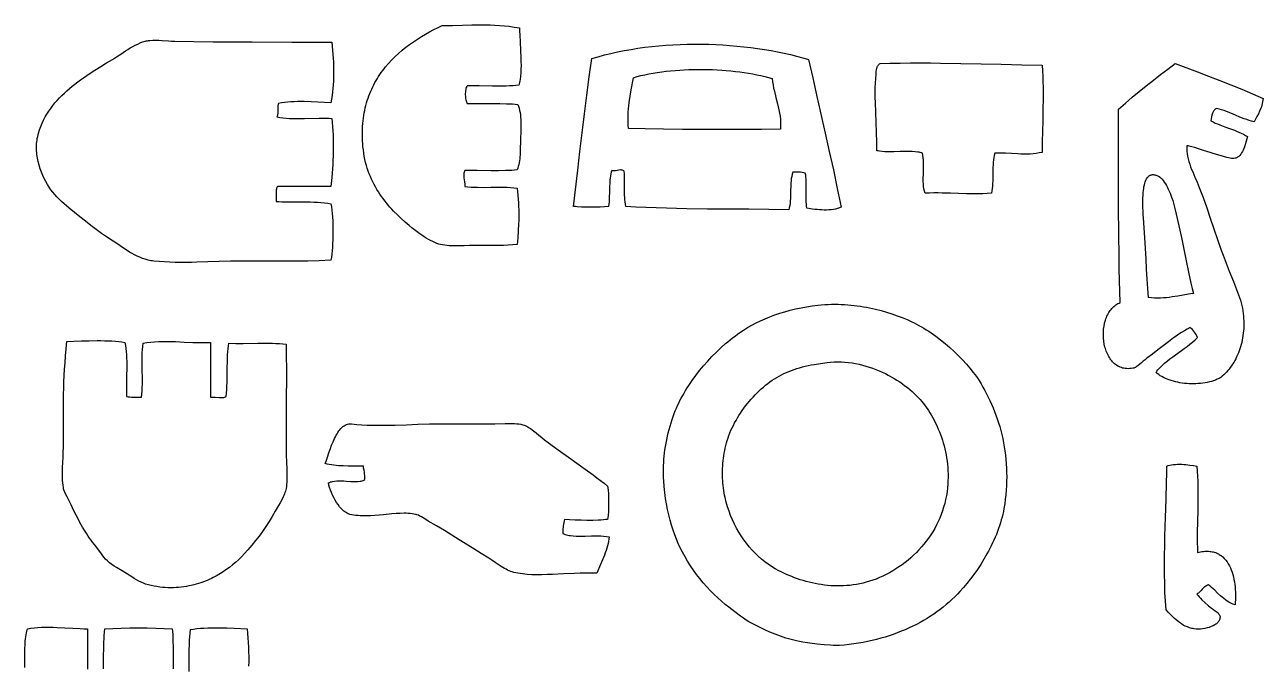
# Model space of a CAD drawing. Extents: x 4.8 to 43.2, y 0 to 48.
# Drawn here: x 5.2 to 23.8, y 38.36 to 47.97 of the extents above; entities that cross this region are included whole.
import ezdxf

# ---------------------------------------------------------------- set-up
doc = ezdxf.new("R2010")
doc.units = 0
doc.layers.add('Default_Layer', color=1, linetype='CONTINUOUS')

msp = doc.modelspace()

# ---------------------------------------------------------------- linework, layer by layer
at = {"layer": 'Default_Layer'}
for points in [[(12.628, 47.928), (12.629, 47.877), (12.632, 47.823), (12.637, 47.711), (12.644, 47.595), (12.649, 47.478), (12.65, 47.42), (12.651, 47.363), (12.65, 47.308), (12.647, 47.254), (12.643, 47.203), (12.637, 47.154), (12.633, 47.131), (12.628, 47.108), (12.623, 47.086), (12.617, 47.065), (12.573, 47.06), (12.527, 47.057), (12.478, 47.054), (12.429, 47.052), (12.327, 47.051), (12.222, 47.052), (12.02, 47.056), (11.927, 47.056), (11.883, 47.055), (11.843, 47.054), (11.835, 47.044), (11.829, 47.031), (11.824, 47.016), (11.82, 47), (11.817, 46.982), (11.815, 46.963), (11.814, 46.943), (11.814, 46.923), (11.815, 46.903), (11.816, 46.883), (11.819, 46.864), (11.822, 46.846), (11.826, 46.83), (11.831, 46.815), (11.836, 46.802), (11.843, 46.792), (11.927, 46.79), (12.022, 46.79), (12.228, 46.79), (12.331, 46.789), (12.431, 46.787), (12.523, 46.784), (12.565, 46.782), (12.603, 46.778), (12.614, 46.75), (12.623, 46.719), (12.63, 46.687), (12.636, 46.654), (12.641, 46.62), (12.644, 46.585), (12.646, 46.549), (12.648, 46.514), (12.648, 46.443), (12.646, 46.375), (12.642, 46.255), (12.641, 46.196), (12.64, 46.137), (12.639, 46.077), (12.636, 46.018), (12.634, 45.988), (12.631, 45.959), (12.628, 45.93), (12.623, 45.901), (12.617, 45.873), (12.61, 45.846), (12.602, 45.819), (12.592, 45.792), (12.553, 45.788), (12.511, 45.785), (12.465, 45.783), (12.417, 45.781), (12.313, 45.78), (12.205, 45.78), (11.99, 45.782), (11.892, 45.782), (11.806, 45.781), (11.8, 45.769), (11.795, 45.757), (11.792, 45.745), (11.79, 45.732), (11.79, 45.718), (11.79, 45.704), (11.793, 45.675), (11.802, 45.612), (11.805, 45.579), (11.806, 45.561), (11.806, 45.544), (11.854, 45.538), (11.902, 45.535), (11.951, 45.532), (11.999, 45.531), (12.097, 45.53), (12.196, 45.532), (12.295, 45.533), (12.344, 45.533), (12.394, 45.533), (12.444, 45.531), (12.493, 45.529), (12.542, 45.525), (12.592, 45.519), (12.599, 45.463), (12.605, 45.408), (12.609, 45.353), (12.613, 45.298), (12.615, 45.244), (12.617, 45.191), (12.618, 45.138), (12.617, 45.085), (12.616, 45.032), (12.615, 44.98), (12.609, 44.876), (12.601, 44.772), (12.592, 44.669), (12.526, 44.664), (12.459, 44.66), (12.39, 44.658), (12.319, 44.657), (12.176, 44.658), (12.029, 44.658), (11.954, 44.657), (11.877, 44.654), (11.799, 44.652), (11.722, 44.651), (11.646, 44.651), (11.61, 44.652), (11.574, 44.653), (11.54, 44.656), (11.506, 44.659), (11.474, 44.664), (11.444, 44.669), (11.415, 44.677), (11.386, 44.687), (11.355, 44.699), (11.324, 44.714), (11.292, 44.73), (11.259, 44.748), (11.227, 44.768), (11.195, 44.788), (11.163, 44.809), (11.132, 44.831), (11.073, 44.875), (11.018, 44.917), (10.97, 44.956), (10.911, 45.007), (10.852, 45.06), (10.794, 45.115), (10.738, 45.172), (10.71, 45.202), (10.683, 45.232), (10.656, 45.263), (10.63, 45.295), (10.604, 45.327), (10.579, 45.361), (10.555, 45.394), (10.531, 45.429), (10.508, 45.464), (10.486, 45.5), (10.464, 45.537), (10.444, 45.575), (10.424, 45.613), (10.406, 45.652), (10.388, 45.692), (10.372, 45.733), (10.356, 45.775), (10.342, 45.818), (10.329, 45.861), (10.317, 45.906), (10.306, 45.951), (10.297, 45.997), (10.289, 46.045), (10.283, 46.093), (10.277, 46.139), (10.273, 46.185), (10.271, 46.231), (10.269, 46.275), (10.268, 46.319), (10.268, 46.363), (10.269, 46.405), (10.271, 46.447), (10.274, 46.489), (10.278, 46.53), (10.283, 46.57), (10.289, 46.61), (10.295, 46.649), (10.303, 46.687), (10.311, 46.725), (10.321, 46.763), (10.331, 46.799), (10.342, 46.836), (10.354, 46.871), (10.366, 46.906), (10.38, 46.941), (10.394, 46.975), (10.408, 47.008), (10.424, 47.041), (10.44, 47.073), (10.457, 47.105), (10.475, 47.136), (10.493, 47.167), (10.512, 47.197), (10.532, 47.227), (10.552, 47.256), (10.573, 47.285), (10.594, 47.313), (10.616, 47.34), (10.662, 47.394), (10.71, 47.446), (10.76, 47.496), (10.812, 47.544), (10.865, 47.591), (10.92, 47.636), (10.977, 47.678), (11.035, 47.72), (11.094, 47.759), (11.154, 47.797), (11.216, 47.834), (11.278, 47.869), (11.341, 47.902), (11.405, 47.934), (11.469, 47.965), (11.548, 47.965), (11.624, 47.966), (11.771, 47.969), (11.912, 47.973), (12.05, 47.975), (12.119, 47.975), (12.188, 47.973), (12.258, 47.971), (12.329, 47.966), (12.401, 47.96), (12.475, 47.952), (12.55, 47.941), (12.628, 47.928)], [(9.809, 47.714), (9.82, 47.59), (9.828, 47.47), (9.832, 47.411), (9.834, 47.353), (9.835, 47.296), (9.835, 47.239), (9.835, 47.183), (9.833, 47.128), (9.83, 47.073), (9.825, 47.018), (9.82, 46.964), (9.813, 46.91), (9.805, 46.857), (9.795, 46.803), (9.7, 46.807), (9.6, 46.811), (9.498, 46.816), (9.394, 46.819), (9.343, 46.819), (9.292, 46.819), (9.242, 46.818), (9.192, 46.816), (9.144, 46.812), (9.098, 46.807), (9.053, 46.8), (9.01, 46.792), (9.004, 46.783), (9.001, 46.773), (8.998, 46.761), (8.996, 46.749), (8.996, 46.721), (8.996, 46.693), (8.997, 46.663), (8.997, 46.636), (8.995, 46.623), (8.993, 46.611), (8.989, 46.601), (8.984, 46.592), (9.006, 46.587), (9.028, 46.582), (9.074, 46.575), (9.124, 46.57), (9.176, 46.566), (9.229, 46.564), (9.284, 46.563), (9.34, 46.563), (9.397, 46.564), (9.618, 46.569), (9.67, 46.57), (9.719, 46.57), (9.766, 46.569), (9.809, 46.567), (9.815, 46.505), (9.82, 46.443), (9.824, 46.381), (9.827, 46.319), (9.829, 46.256), (9.83, 46.193), (9.83, 46.13), (9.83, 46.066), (9.828, 46.002), (9.826, 45.938), (9.823, 45.873), (9.819, 45.808), (9.808, 45.677), (9.795, 45.544), (8.998, 45.544), (8.99, 45.536), (8.984, 45.526), (8.979, 45.515), (8.976, 45.503), (8.973, 45.49), (8.972, 45.476), (8.971, 45.445), (8.972, 45.413), (8.973, 45.38), (8.974, 45.348), (8.973, 45.318), (9.013, 45.315), (9.057, 45.312), (9.104, 45.311), (9.154, 45.31), (9.259, 45.31), (9.369, 45.311), (9.482, 45.311), (9.538, 45.309), (9.593, 45.307), (9.646, 45.303), (9.698, 45.298), (9.748, 45.291), (9.795, 45.282), (9.803, 45.237), (9.809, 45.188), (9.815, 45.137), (9.819, 45.084), (9.822, 45.029), (9.825, 44.973), (9.826, 44.915), (9.826, 44.858), (9.825, 44.8), (9.824, 44.742), (9.821, 44.686), (9.818, 44.631), (9.813, 44.577), (9.808, 44.526), (9.802, 44.478), (9.795, 44.433), (9.62, 44.426), (9.448, 44.421), (9.277, 44.419), (9.109, 44.418), (8.944, 44.418), (8.78, 44.419), (8.461, 44.421), (8.374, 44.42), (8.288, 44.419), (8.118, 44.414), (7.949, 44.409), (7.782, 44.404), (7.7, 44.402), (7.617, 44.401), (7.536, 44.401), (7.455, 44.402), (7.375, 44.404), (7.295, 44.408), (7.216, 44.413), (7.137, 44.421), (7.115, 44.424), (7.093, 44.427), (7.05, 44.436), (7.008, 44.448), (6.966, 44.462), (6.926, 44.478), (6.886, 44.496), (6.847, 44.515), (6.809, 44.536), (6.771, 44.558), (6.735, 44.58), (6.663, 44.627), (6.594, 44.674), (6.527, 44.72), (6.438, 44.778), (6.352, 44.836), (6.31, 44.865), (6.269, 44.894), (6.229, 44.925), (6.19, 44.956), (6.108, 45.023), (6.026, 45.088), (5.944, 45.153), (5.863, 45.218), (5.824, 45.251), (5.787, 45.284), (5.75, 45.318), (5.715, 45.352), (5.681, 45.386), (5.649, 45.421), (5.619, 45.457), (5.591, 45.494), (5.565, 45.532), (5.539, 45.573), (5.514, 45.616), (5.49, 45.662), (5.468, 45.71), (5.448, 45.76), (5.429, 45.811), (5.413, 45.864), (5.399, 45.917), (5.388, 45.971), (5.383, 45.999), (5.379, 46.026), (5.376, 46.053), (5.374, 46.08), (5.373, 46.107), (5.373, 46.135), (5.373, 46.161), (5.375, 46.188), (5.377, 46.215), (5.381, 46.241), (5.385, 46.267), (5.391, 46.293), (5.405, 46.346), (5.421, 46.397), (5.439, 46.446), (5.459, 46.495), (5.481, 46.542), (5.506, 46.588), (5.531, 46.632), (5.559, 46.675), (5.588, 46.718), (5.619, 46.759), (5.651, 46.799), (5.685, 46.837), (5.72, 46.875), (5.756, 46.912), (5.793, 46.948), (5.831, 46.983), (5.87, 47.018), (5.91, 47.051), (5.951, 47.084), (5.992, 47.115), (6.034, 47.146), (6.077, 47.177), (6.164, 47.236), (6.251, 47.293), (6.339, 47.348), (6.427, 47.401), (6.513, 47.452), (6.543, 47.471), (6.575, 47.491), (6.641, 47.535), (6.71, 47.581), (6.746, 47.603), (6.782, 47.626), (6.819, 47.647), (6.856, 47.667), (6.893, 47.685), (6.93, 47.702), (6.967, 47.716), (7.004, 47.727), (7.022, 47.731), (7.04, 47.735), (7.058, 47.738), (7.076, 47.739), (7.12, 47.742), (7.166, 47.742), (7.213, 47.741), (7.26, 47.738), (7.356, 47.732), (7.403, 47.729), (7.449, 47.728), (7.737, 47.723), (8.028, 47.72), (8.32, 47.718), (8.615, 47.716), (9.209, 47.715), (9.809, 47.714)], [(16.971, 47.452), (17.032, 47.175), (17.094, 46.898), (17.219, 46.346), (17.281, 46.07), (17.342, 45.792), (17.402, 45.513), (17.459, 45.232), (17.446, 45.226), (17.433, 45.22), (17.405, 45.211), (17.375, 45.203), (17.343, 45.198), (17.309, 45.193), (17.274, 45.191), (17.239, 45.189), (17.203, 45.189), (17.168, 45.19), (17.132, 45.192), (17.097, 45.195), (17.064, 45.199), (17.031, 45.203), (17.001, 45.208), (16.946, 45.218), (16.941, 45.247), (16.937, 45.278), (16.935, 45.31), (16.934, 45.343), (16.933, 45.411), (16.934, 45.481), (16.935, 45.551), (16.935, 45.619), (16.933, 45.652), (16.931, 45.684), (16.927, 45.715), (16.921, 45.744), (16.9, 45.75), (16.876, 45.755), (16.851, 45.758), (16.825, 45.759), (16.8, 45.759), (16.776, 45.759), (16.754, 45.758), (16.735, 45.756), (16.729, 45.741), (16.725, 45.727), (16.717, 45.695), (16.711, 45.662), (16.707, 45.627), (16.705, 45.591), (16.703, 45.554), (16.701, 45.478), (16.699, 45.401), (16.698, 45.364), (16.696, 45.327), (16.692, 45.291), (16.688, 45.257), (16.681, 45.224), (16.673, 45.193), (16.375, 45.198), (16.071, 45.2), (15.764, 45.202), (15.454, 45.204), (15.143, 45.208), (14.988, 45.211), (14.834, 45.215), (14.68, 45.22), (14.528, 45.226), (14.377, 45.234), (14.227, 45.243), (14.22, 45.277), (14.215, 45.311), (14.211, 45.344), (14.208, 45.378), (14.206, 45.411), (14.205, 45.444), (14.205, 45.51), (14.206, 45.575), (14.207, 45.64), (14.206, 45.705), (14.205, 45.737), (14.202, 45.769), (14.194, 45.778), (14.185, 45.784), (14.176, 45.788), (14.166, 45.791), (14.155, 45.792), (14.144, 45.792), (14.121, 45.789), (14.096, 45.785), (14.07, 45.78), (14.057, 45.779), (14.043, 45.778), (14.029, 45.779), (14.015, 45.781), (14.007, 45.757), (14, 45.731), (13.994, 45.702), (13.99, 45.672), (13.987, 45.639), (13.985, 45.605), (13.981, 45.534), (13.979, 45.459), (13.977, 45.385), (13.975, 45.348), (13.973, 45.312), (13.969, 45.277), (13.965, 45.243), (13.904, 45.238), (13.838, 45.234), (13.768, 45.231), (13.696, 45.23), (13.626, 45.23), (13.558, 45.233), (13.496, 45.237), (13.467, 45.24), (13.441, 45.243), (13.502, 45.788), (13.534, 46.068), (13.567, 46.35), (13.602, 46.633), (13.638, 46.915), (13.675, 47.193), (13.715, 47.466), (13.809, 47.494), (13.904, 47.521), (14.002, 47.545), (14.101, 47.567), (14.201, 47.587), (14.303, 47.605), (14.406, 47.622), (14.51, 47.636), (14.615, 47.648), (14.72, 47.659), (14.827, 47.667), (14.933, 47.674), (15.04, 47.679), (15.148, 47.682), (15.255, 47.683), (15.362, 47.683), (15.47, 47.681), (15.577, 47.677), (15.683, 47.671), (15.789, 47.664), (15.895, 47.655), (15.999, 47.644), (16.103, 47.632), (16.205, 47.618), (16.307, 47.602), (16.407, 47.586), (16.505, 47.567), (16.602, 47.547), (16.697, 47.526), (16.791, 47.503), (16.882, 47.478), (16.971, 47.452)], [(16.423, 47.165), (16.428, 47.117), (16.436, 47.069), (16.445, 47.021), (16.456, 46.974), (16.479, 46.88), (16.503, 46.787), (16.514, 46.741), (16.525, 46.694), (16.534, 46.647), (16.541, 46.6), (16.547, 46.552), (16.55, 46.504), (16.55, 46.455), (16.549, 46.43), (16.548, 46.405), (16.263, 46.402), (15.969, 46.4), (15.67, 46.399), (15.371, 46.4), (15.076, 46.402), (14.79, 46.405), (14.518, 46.41), (14.264, 46.416), (14.26, 46.464), (14.258, 46.513), (14.258, 46.561), (14.26, 46.61), (14.262, 46.659), (14.266, 46.709), (14.271, 46.758), (14.277, 46.806), (14.291, 46.903), (14.307, 46.998), (14.339, 47.179), (14.394, 47.195), (14.452, 47.21), (14.511, 47.223), (14.572, 47.236), (14.635, 47.247), (14.698, 47.258), (14.764, 47.267), (14.83, 47.275), (14.897, 47.282), (14.965, 47.288), (15.034, 47.294), (15.103, 47.298), (15.173, 47.3), (15.243, 47.302), (15.314, 47.303), (15.384, 47.303), (15.455, 47.302), (15.525, 47.3), (15.596, 47.297), (15.665, 47.292), (15.734, 47.287), (15.803, 47.281), (15.87, 47.274), (15.937, 47.266), (16.003, 47.256), (16.067, 47.246), (16.131, 47.235), (16.192, 47.223), (16.253, 47.21), (16.311, 47.196), (16.368, 47.181), (16.423, 47.165)], [(20.479, 47.366), (20.484, 47.284), (20.488, 47.202), (20.491, 47.119), (20.493, 47.036), (20.494, 46.952), (20.494, 46.869), (20.491, 46.702), (20.488, 46.536), (20.483, 46.373), (20.48, 46.212), (20.479, 46.056), (20.435, 46.047), (20.39, 46.04), (20.345, 46.035), (20.299, 46.031), (20.252, 46.03), (20.205, 46.03), (20.158, 46.031), (20.112, 46.032), (20.02, 46.037), (19.93, 46.042), (19.888, 46.044), (19.846, 46.044), (19.806, 46.044), (19.768, 46.043), (19.759, 46.011), (19.752, 45.977), (19.747, 45.942), (19.743, 45.905), (19.741, 45.867), (19.739, 45.828), (19.738, 45.748), (19.738, 45.667), (19.737, 45.628), (19.735, 45.588), (19.733, 45.55), (19.73, 45.513), (19.725, 45.478), (19.718, 45.444), (19.653, 45.439), (19.589, 45.435), (19.526, 45.433), (19.464, 45.432), (19.403, 45.432), (19.342, 45.433), (19.222, 45.437), (19.101, 45.441), (18.978, 45.444), (18.916, 45.446), (18.852, 45.446), (18.787, 45.445), (18.72, 45.444), (18.715, 45.458), (18.71, 45.474), (18.703, 45.506), (18.698, 45.541), (18.695, 45.578), (18.693, 45.616), (18.692, 45.655), (18.694, 45.736), (18.696, 45.818), (18.696, 45.858), (18.696, 45.898), (18.695, 45.937), (18.692, 45.974), (18.688, 46.009), (18.682, 46.043), (18.665, 46.048), (18.647, 46.053), (18.629, 46.057), (18.61, 46.061), (18.57, 46.066), (18.528, 46.07), (18.484, 46.071), (18.439, 46.071), (18.346, 46.069), (18.253, 46.066), (18.207, 46.065), (18.161, 46.065), (18.117, 46.066), (18.075, 46.069), (18.034, 46.074), (18.015, 46.077), (17.996, 46.081), (17.996, 46.146), (17.995, 46.213), (17.99, 46.355), (17.978, 46.656), (17.973, 46.808), (17.972, 46.883), (17.972, 46.956), (17.972, 47.028), (17.974, 47.098), (17.978, 47.165), (17.983, 47.229), (17.987, 47.275), (17.99, 47.298), (17.995, 47.321), (17.998, 47.332), (18.002, 47.343), (18.007, 47.353), (18.013, 47.362), (18.019, 47.37), (18.027, 47.378), (18.036, 47.385), (18.046, 47.391), (18.197, 47.395), (18.348, 47.398), (18.499, 47.4), (18.65, 47.401), (18.801, 47.4), (18.952, 47.399), (19.256, 47.394), (19.56, 47.387), (19.865, 47.38), (20.171, 47.372), (20.479, 47.366)], [(23.799, 46.867), (23.795, 46.84), (23.79, 46.815), (23.785, 46.79), (23.778, 46.766), (23.771, 46.743), (23.763, 46.72), (23.745, 46.677), (23.726, 46.635), (23.705, 46.595), (23.662, 46.516), (23.624, 46.526), (23.587, 46.537), (23.551, 46.548), (23.515, 46.561), (23.447, 46.587), (23.38, 46.616), (23.313, 46.644), (23.245, 46.671), (23.21, 46.684), (23.174, 46.696), (23.138, 46.707), (23.1, 46.717), (23.088, 46.711), (23.078, 46.705), (23.068, 46.697), (23.06, 46.688), (23.053, 46.678), (23.046, 46.667), (23.041, 46.656), (23.036, 46.644), (23.028, 46.617), (23.022, 46.589), (23.017, 46.56), (23.013, 46.53), (23.045, 46.513), (23.079, 46.497), (23.113, 46.483), (23.148, 46.469), (23.22, 46.442), (23.293, 46.416), (23.365, 46.39), (23.4, 46.376), (23.434, 46.362), (23.468, 46.346), (23.501, 46.33), (23.532, 46.312), (23.562, 46.293), (23.533, 46.19), (23.516, 46.139), (23.507, 46.115), (23.497, 46.091), (23.487, 46.069), (23.475, 46.048), (23.462, 46.028), (23.448, 46.011), (23.432, 45.996), (23.424, 45.99), (23.415, 45.984), (23.406, 45.979), (23.396, 45.974), (23.386, 45.97), (23.375, 45.968), (23.359, 45.965), (23.342, 45.965), (23.322, 45.966), (23.301, 45.969), (23.278, 45.973), (23.254, 45.978), (23.204, 45.992), (23.152, 46.008), (23.099, 46.025), (23.048, 46.041), (23, 46.056), (22.951, 46.071), (22.903, 46.086), (22.813, 46.115), (22.77, 46.128), (22.728, 46.14), (22.689, 46.149), (22.67, 46.152), (22.651, 46.154), (22.65, 46.135), (22.65, 46.115), (22.651, 46.075), (22.656, 46.036), (22.662, 45.997), (22.671, 45.957), (22.682, 45.918), (22.695, 45.879), (22.709, 45.839), (22.724, 45.8), (22.74, 45.761), (22.774, 45.684), (22.807, 45.607), (22.823, 45.568), (22.838, 45.53), (22.867, 45.455), (22.895, 45.378), (22.95, 45.223), (23.003, 45.066), (23.057, 44.908), (23.111, 44.748), (23.167, 44.588), (23.196, 44.509), (23.225, 44.429), (23.256, 44.35), (23.287, 44.271), (23.352, 44.114), (23.384, 44.034), (23.415, 43.954), (23.43, 43.914), (23.443, 43.874), (23.456, 43.833), (23.467, 43.793), (23.477, 43.753), (23.486, 43.713), (23.493, 43.673), (23.499, 43.633), (23.503, 43.595), (23.505, 43.556), (23.507, 43.518), (23.508, 43.481), (23.507, 43.444), (23.506, 43.407), (23.503, 43.371), (23.5, 43.336), (23.495, 43.301), (23.49, 43.266), (23.484, 43.232), (23.476, 43.199), (23.468, 43.166), (23.459, 43.134), (23.449, 43.102), (23.438, 43.071), (23.426, 43.041), (23.413, 43.011), (23.4, 42.982), (23.386, 42.954), (23.371, 42.926), (23.355, 42.899), (23.339, 42.873), (23.322, 42.847), (23.304, 42.823), (23.285, 42.799), (23.266, 42.776), (23.247, 42.753), (23.226, 42.732), (23.205, 42.711), (23.184, 42.691), (23.162, 42.672), (23.136, 42.658), (23.109, 42.645), (23.081, 42.633), (23.052, 42.622), (23.021, 42.613), (22.99, 42.604), (22.958, 42.597), (22.925, 42.591), (22.892, 42.586), (22.858, 42.582), (22.824, 42.579), (22.789, 42.577), (22.754, 42.576), (22.72, 42.576), (22.685, 42.578), (22.65, 42.58), (22.615, 42.583), (22.581, 42.588), (22.547, 42.593), (22.514, 42.599), (22.481, 42.607), (22.449, 42.615), (22.417, 42.624), (22.387, 42.634), (22.358, 42.645), (22.329, 42.657), (22.302, 42.67), (22.277, 42.684), (22.252, 42.698), (22.23, 42.714), (22.208, 42.73), (22.189, 42.747), (22.202, 42.766), (22.216, 42.784), (22.232, 42.801), (22.247, 42.819), (22.281, 42.853), (22.318, 42.886), (22.357, 42.918), (22.397, 42.95), (22.439, 42.982), (22.482, 43.013), (22.57, 43.075), (22.613, 43.107), (22.656, 43.139), (22.698, 43.171), (22.738, 43.204), (22.777, 43.238), (22.813, 43.273), (22.79, 43.316), (22.778, 43.336), (22.765, 43.355), (22.751, 43.374), (22.736, 43.391), (22.719, 43.407), (22.701, 43.421), (22.658, 43.398), (22.615, 43.373), (22.573, 43.347), (22.532, 43.321), (22.492, 43.294), (22.452, 43.266), (22.374, 43.208), (22.295, 43.148), (22.216, 43.087), (22.136, 43.024), (22.052, 42.961), (22.025, 42.939), (21.997, 42.916), (21.97, 42.893), (21.944, 42.87), (21.917, 42.849), (21.904, 42.84), (21.891, 42.832), (21.878, 42.824), (21.865, 42.818), (21.853, 42.814), (21.84, 42.811), (21.816, 42.807), (21.793, 42.805), (21.771, 42.804), (21.749, 42.805), (21.727, 42.807), (21.707, 42.81), (21.687, 42.814), (21.668, 42.82), (21.649, 42.827), (21.631, 42.835), (21.614, 42.844), (21.597, 42.855), (21.581, 42.866), (21.566, 42.878), (21.551, 42.891), (21.537, 42.905), (21.524, 42.92), (21.512, 42.936), (21.5, 42.953), (21.488, 42.97), (21.478, 42.988), (21.468, 43.006), (21.458, 43.025), (21.45, 43.045), (21.442, 43.065), (21.435, 43.086), (21.428, 43.107), (21.422, 43.128), (21.412, 43.172), (21.405, 43.217), (21.4, 43.262), (21.398, 43.308), (21.399, 43.354), (21.402, 43.4), (21.408, 43.444), (21.417, 43.488), (21.429, 43.531), (21.435, 43.552), (21.443, 43.572), (21.451, 43.591), (21.459, 43.61), (21.469, 43.629), (21.479, 43.647), (21.49, 43.664), (21.501, 43.681), (21.513, 43.696), (21.526, 43.711), (21.539, 43.725), (21.553, 43.739), (21.568, 43.751), (21.583, 43.762), (21.599, 43.773), (21.616, 43.782), (21.633, 43.79), (21.652, 43.797), (21.646, 43.963), (21.641, 44.132), (21.636, 44.306), (21.633, 44.482), (21.629, 44.842), (21.627, 45.211), (21.626, 45.584), (21.627, 45.96), (21.627, 46.334), (21.627, 46.705), (21.728, 46.796), (21.831, 46.885), (21.935, 46.972), (22.041, 47.058), (22.149, 47.142), (22.257, 47.226), (22.366, 47.309), (22.476, 47.391), (22.812, 47.265), (22.979, 47.201), (23.146, 47.137), (23.311, 47.072), (23.476, 47.005), (23.638, 46.937), (23.799, 46.867)], [(22.751, 43.934), (22.714, 43.929), (22.675, 43.924), (22.597, 43.91), (22.515, 43.896), (22.431, 43.882), (22.388, 43.876), (22.344, 43.871), (22.301, 43.867), (22.257, 43.864), (22.212, 43.863), (22.167, 43.864), (22.122, 43.867), (22.077, 43.872), (22.066, 44.007), (22.057, 44.151), (22.048, 44.302), (22.04, 44.457), (22.022, 44.77), (22.013, 44.923), (22.002, 45.07), (21.998, 45.119), (21.995, 45.174), (21.992, 45.233), (21.991, 45.295), (21.991, 45.359), (21.994, 45.421), (21.997, 45.452), (22, 45.482), (22.004, 45.511), (22.008, 45.54), (22.014, 45.566), (22.021, 45.592), (22.028, 45.615), (22.037, 45.637), (22.047, 45.657), (22.058, 45.674), (22.071, 45.689), (22.077, 45.696), (22.085, 45.702), (22.092, 45.707), (22.1, 45.711), (22.108, 45.715), (22.116, 45.718), (22.125, 45.72), (22.135, 45.721), (22.144, 45.721), (22.154, 45.72), (22.165, 45.719), (22.176, 45.716), (22.187, 45.713), (22.199, 45.709), (22.224, 45.697), (22.251, 45.681), (22.258, 45.675), (22.266, 45.668), (22.282, 45.652), (22.298, 45.633), (22.313, 45.61), (22.329, 45.585), (22.344, 45.558), (22.359, 45.53), (22.373, 45.501), (22.386, 45.471), (22.399, 45.442), (22.421, 45.385), (22.439, 45.334), (22.451, 45.293), (22.472, 45.211), (22.492, 45.126), (22.531, 44.954), (22.569, 44.778), (22.606, 44.602), (22.642, 44.427), (22.678, 44.256), (22.714, 44.091), (22.733, 44.011), (22.751, 43.934)], [(17.11, 43.758), (17.161, 43.763), (17.212, 43.767), (17.263, 43.77), (17.313, 43.772), (17.363, 43.772), (17.413, 43.772), (17.462, 43.77), (17.511, 43.768), (17.559, 43.765), (17.607, 43.76), (17.654, 43.755), (17.701, 43.75), (17.748, 43.743), (17.794, 43.736), (17.839, 43.728), (17.884, 43.719), (17.973, 43.699), (18.059, 43.677), (18.142, 43.653), (18.223, 43.627), (18.302, 43.6), (18.377, 43.571), (18.45, 43.541), (18.52, 43.51), (18.556, 43.493), (18.592, 43.474), (18.628, 43.455), (18.665, 43.434), (18.701, 43.413), (18.737, 43.39), (18.774, 43.367), (18.81, 43.342), (18.882, 43.291), (18.953, 43.237), (19.023, 43.18), (19.092, 43.122), (19.158, 43.061), (19.221, 42.999), (19.282, 42.937), (19.34, 42.874), (19.394, 42.81), (19.444, 42.747), (19.468, 42.716), (19.49, 42.685), (19.511, 42.654), (19.531, 42.624), (19.561, 42.576), (19.589, 42.528), (19.617, 42.478), (19.644, 42.427), (19.67, 42.376), (19.695, 42.323), (19.719, 42.27), (19.742, 42.216), (19.764, 42.161), (19.785, 42.105), (19.805, 42.048), (19.823, 41.99), (19.841, 41.932), (19.857, 41.873), (19.872, 41.813), (19.886, 41.753), (19.898, 41.691), (19.909, 41.629), (19.919, 41.567), (19.927, 41.503), (19.934, 41.44), (19.939, 41.375), (19.943, 41.31), (19.945, 41.245), (19.946, 41.178), (19.945, 41.112), (19.943, 41.045), (19.939, 40.977), (19.933, 40.909), (19.925, 40.84), (19.916, 40.771), (19.905, 40.702), (19.897, 40.659), (19.887, 40.615), (19.877, 40.572), (19.865, 40.529), (19.852, 40.485), (19.838, 40.442), (19.823, 40.399), (19.807, 40.355), (19.791, 40.312), (19.773, 40.27), (19.754, 40.227), (19.735, 40.185), (19.714, 40.142), (19.693, 40.101), (19.672, 40.059), (19.649, 40.019), (19.603, 39.938), (19.555, 39.86), (19.505, 39.784), (19.454, 39.711), (19.402, 39.642), (19.349, 39.575), (19.297, 39.513), (19.244, 39.454), (19.205, 39.413), (19.165, 39.372), (19.124, 39.333), (19.081, 39.294), (19.037, 39.256), (18.992, 39.22), (18.946, 39.184), (18.899, 39.149), (18.85, 39.115), (18.801, 39.082), (18.75, 39.049), (18.698, 39.018), (18.645, 38.988), (18.591, 38.959), (18.535, 38.932), (18.479, 38.905), (18.421, 38.879), (18.363, 38.855), (18.303, 38.831), (18.243, 38.809), (18.181, 38.788), (18.118, 38.768), (18.054, 38.75), (17.989, 38.732), (17.923, 38.716), (17.856, 38.701), (17.788, 38.688), (17.719, 38.676), (17.649, 38.665), (17.578, 38.656), (17.507, 38.648), (17.434, 38.641), (17.408, 38.64), (17.377, 38.641), (17.339, 38.642), (17.297, 38.645), (17.203, 38.653), (17.098, 38.664), (16.99, 38.678), (16.885, 38.694), (16.836, 38.703), (16.79, 38.712), (16.747, 38.721), (16.71, 38.73), (16.669, 38.741), (16.629, 38.753), (16.588, 38.766), (16.548, 38.78), (16.508, 38.795), (16.468, 38.811), (16.389, 38.844), (16.313, 38.879), (16.241, 38.913), (16.111, 38.978), (16.072, 39), (16.032, 39.025), (15.991, 39.054), (15.949, 39.085), (15.862, 39.15), (15.774, 39.217), (15.717, 39.26), (15.661, 39.307), (15.605, 39.357), (15.55, 39.41), (15.495, 39.466), (15.442, 39.524), (15.389, 39.584), (15.338, 39.647), (15.289, 39.71), (15.242, 39.776), (15.197, 39.842), (15.154, 39.908), (15.114, 39.976), (15.077, 40.043), (15.043, 40.11), (15.013, 40.176), (14.986, 40.24), (14.961, 40.307), (14.936, 40.378), (14.913, 40.451), (14.891, 40.527), (14.871, 40.606), (14.852, 40.686), (14.836, 40.77), (14.822, 40.854), (14.81, 40.941), (14.801, 41.03), (14.795, 41.119), (14.793, 41.165), (14.792, 41.21), (14.791, 41.256), (14.791, 41.302), (14.792, 41.348), (14.794, 41.395), (14.797, 41.441), (14.801, 41.488), (14.806, 41.535), (14.812, 41.583), (14.82, 41.633), (14.829, 41.684), (14.839, 41.736), (14.851, 41.787), (14.863, 41.839), (14.876, 41.89), (14.89, 41.941), (14.905, 41.99), (14.92, 42.039), (14.936, 42.085), (14.952, 42.13), (14.968, 42.172), (14.985, 42.212), (15.001, 42.248), (15.019, 42.286), (15.038, 42.324), (15.058, 42.362), (15.079, 42.4), (15.1, 42.438), (15.123, 42.476), (15.147, 42.514), (15.171, 42.552), (15.222, 42.627), (15.276, 42.701), (15.333, 42.775), (15.393, 42.847), (15.455, 42.918), (15.519, 42.987), (15.585, 43.053), (15.653, 43.118), (15.723, 43.18), (15.758, 43.209), (15.793, 43.238), (15.829, 43.267), (15.865, 43.294), (15.901, 43.321), (15.937, 43.346), (15.994, 43.385), (16.054, 43.421), (16.116, 43.457), (16.181, 43.491), (16.248, 43.524), (16.317, 43.555), (16.389, 43.584), (16.463, 43.612), (16.538, 43.638), (16.615, 43.661), (16.694, 43.683), (16.775, 43.703), (16.857, 43.72), (16.94, 43.735), (17.025, 43.748), (17.11, 43.758)], [(6.7, 43.198), (6.709, 43.154), (6.716, 43.109), (6.721, 43.062), (6.725, 43.013), (6.727, 42.963), (6.729, 42.912), (6.729, 42.859), (6.728, 42.807), (6.726, 42.7), (6.724, 42.593), (6.723, 42.487), (6.724, 42.436), (6.725, 42.385), (6.75, 42.381), (6.775, 42.379), (6.801, 42.378), (6.828, 42.378), (6.887, 42.378), (6.918, 42.377), (6.951, 42.374), (6.956, 42.42), (6.961, 42.468), (6.963, 42.518), (6.965, 42.569), (6.965, 42.62), (6.965, 42.673), (6.963, 42.779), (6.961, 42.886), (6.961, 42.938), (6.961, 42.99), (6.963, 43.041), (6.966, 43.09), (6.97, 43.138), (6.976, 43.185), (7.003, 43.19), (7.031, 43.195), (7.089, 43.203), (7.148, 43.209), (7.208, 43.212), (7.269, 43.214), (7.332, 43.214), (7.395, 43.212), (7.46, 43.21), (7.59, 43.204), (7.722, 43.199), (7.789, 43.197), (7.855, 43.196), (7.921, 43.196), (7.987, 43.198), (7.989, 42.994), (7.989, 42.784), (7.988, 42.575), (7.987, 42.374), (8.006, 42.375), (8.024, 42.375), (8.057, 42.374), (8.118, 42.37), (8.146, 42.369), (8.159, 42.369), (8.172, 42.371), (8.185, 42.373), (8.198, 42.376), (8.211, 42.38), (8.224, 42.385), (8.228, 42.437), (8.231, 42.49), (8.234, 42.543), (8.236, 42.597), (8.238, 42.705), (8.239, 42.812), (8.241, 42.916), (8.244, 43.014), (8.246, 43.06), (8.25, 43.104), (8.255, 43.146), (8.26, 43.185), (8.368, 43.183), (8.478, 43.183), (8.699, 43.186), (8.809, 43.187), (8.916, 43.185), (8.969, 43.184), (9.021, 43.181), (9.072, 43.178), (9.121, 43.173), (9.124, 42.993), (9.126, 42.804), (9.126, 42.609), (9.125, 42.408), (9.123, 41.991), (9.121, 41.563), (9.123, 41.49), (9.126, 41.417), (9.132, 41.272), (9.134, 41.201), (9.134, 41.166), (9.133, 41.131), (9.132, 41.098), (9.13, 41.064), (9.126, 41.032), (9.121, 41), (9.117, 40.981), (9.112, 40.961), (9.105, 40.941), (9.097, 40.92), (9.088, 40.898), (9.078, 40.877), (9.056, 40.833), (9.032, 40.789), (9.007, 40.746), (8.959, 40.663), (8.913, 40.582), (8.866, 40.505), (8.818, 40.43), (8.769, 40.358), (8.718, 40.287), (8.665, 40.218), (8.608, 40.148), (8.547, 40.078), (8.498, 40.023), (8.452, 39.975), (8.408, 39.931), (8.363, 39.891), (8.318, 39.854), (8.27, 39.817), (8.219, 39.78), (8.162, 39.741), (8.138, 39.725), (8.112, 39.709), (8.085, 39.693), (8.058, 39.678), (8.029, 39.663), (8, 39.649), (7.969, 39.635), (7.938, 39.621), (7.906, 39.608), (7.873, 39.596), (7.84, 39.584), (7.806, 39.573), (7.771, 39.563), (7.735, 39.553), (7.699, 39.545), (7.662, 39.537), (7.624, 39.53), (7.586, 39.524), (7.547, 39.519), (7.508, 39.515), (7.469, 39.512), (7.429, 39.511), (7.388, 39.51), (7.348, 39.511), (7.307, 39.513), (7.265, 39.516), (7.224, 39.521), (7.182, 39.527), (7.14, 39.534), (7.097, 39.543), (7.055, 39.554), (7.012, 39.566), (6.979, 39.577), (6.945, 39.592), (6.91, 39.609), (6.875, 39.629), (6.84, 39.65), (6.806, 39.672), (6.739, 39.716), (6.698, 39.741), (6.658, 39.766), (6.577, 39.813), (6.539, 39.837), (6.503, 39.861), (6.469, 39.887), (6.453, 39.9), (6.438, 39.914), (6.412, 39.942), (6.387, 39.972), (6.362, 40.003), (6.338, 40.035), (6.289, 40.101), (6.265, 40.133), (6.24, 40.165), (6.217, 40.194), (6.194, 40.224), (6.171, 40.255), (6.149, 40.286), (6.128, 40.319), (6.107, 40.352), (6.066, 40.42), (6.026, 40.491), (5.988, 40.564), (5.951, 40.638), (5.914, 40.713), (5.894, 40.755), (5.873, 40.796), (5.832, 40.875), (5.813, 40.912), (5.797, 40.948), (5.791, 40.965), (5.785, 40.982), (5.781, 40.998), (5.778, 41.014), (5.772, 41.05), (5.769, 41.086), (5.766, 41.123), (5.764, 41.161), (5.763, 41.2), (5.764, 41.238), (5.766, 41.316), (5.769, 41.395), (5.773, 41.473), (5.776, 41.55), (5.778, 41.624), (5.777, 42.042), (5.778, 42.233), (5.781, 42.419), (5.783, 42.512), (5.786, 42.605), (5.79, 42.7), (5.795, 42.796), (5.802, 42.894), (5.809, 42.996), (5.818, 43.1), (5.828, 43.21), (5.935, 43.216), (6.049, 43.221), (6.165, 43.224), (6.283, 43.226), (6.341, 43.226), (6.398, 43.225), (6.453, 43.223), (6.507, 43.22), (6.56, 43.216), (6.609, 43.211), (6.656, 43.205), (6.7, 43.198)], [(17.247, 42.898), (17.301, 42.903), (17.355, 42.906), (17.41, 42.907), (17.464, 42.906), (17.517, 42.903), (17.571, 42.898), (17.624, 42.891), (17.676, 42.881), (17.729, 42.871), (17.78, 42.858), (17.831, 42.844), (17.882, 42.828), (17.932, 42.811), (17.981, 42.792), (18.029, 42.773), (18.076, 42.751), (18.123, 42.729), (18.168, 42.706), (18.213, 42.682), (18.256, 42.656), (18.298, 42.63), (18.339, 42.604), (18.379, 42.576), (18.417, 42.548), (18.454, 42.52), (18.49, 42.491), (18.524, 42.461), (18.556, 42.432), (18.587, 42.402), (18.617, 42.372), (18.644, 42.342), (18.67, 42.312), (18.691, 42.287), (18.711, 42.26), (18.731, 42.232), (18.752, 42.203), (18.772, 42.173), (18.791, 42.142), (18.811, 42.11), (18.83, 42.076), (18.849, 42.042), (18.867, 42.006), (18.885, 41.97), (18.903, 41.932), (18.919, 41.894), (18.936, 41.854), (18.951, 41.814), (18.966, 41.773), (18.98, 41.731), (18.993, 41.688), (19.005, 41.644), (19.016, 41.6), (19.026, 41.555), (19.035, 41.509), (19.043, 41.462), (19.05, 41.415), (19.056, 41.367), (19.06, 41.318), (19.063, 41.269), (19.065, 41.219), (19.065, 41.168), (19.064, 41.117), (19.062, 41.066), (19.057, 41.014), (19.05, 40.954), (19.041, 40.895), (19.029, 40.837), (19.015, 40.779), (18.999, 40.722), (18.982, 40.667), (18.962, 40.612), (18.94, 40.558), (18.916, 40.505), (18.891, 40.454), (18.864, 40.403), (18.835, 40.353), (18.804, 40.305), (18.772, 40.258), (18.738, 40.212), (18.703, 40.167), (18.666, 40.123), (18.628, 40.081), (18.589, 40.04), (18.548, 40), (18.507, 39.962), (18.464, 39.925), (18.42, 39.889), (18.375, 39.855), (18.328, 39.823), (18.281, 39.792), (18.234, 39.763), (18.185, 39.735), (18.135, 39.709), (18.085, 39.684), (18.034, 39.662), (17.983, 39.641), (17.934, 39.623), (17.885, 39.607), (17.837, 39.592), (17.788, 39.58), (17.739, 39.569), (17.69, 39.56), (17.641, 39.552), (17.592, 39.546), (17.544, 39.542), (17.495, 39.539), (17.447, 39.537), (17.399, 39.537), (17.351, 39.539), (17.303, 39.541), (17.255, 39.545), (17.208, 39.551), (17.161, 39.557), (17.115, 39.564), (17.069, 39.573), (17.023, 39.583), (16.978, 39.593), (16.934, 39.605), (16.889, 39.618), (16.846, 39.631), (16.803, 39.646), (16.761, 39.661), (16.719, 39.677), (16.678, 39.693), (16.638, 39.711), (16.599, 39.728), (16.56, 39.747), (16.523, 39.766), (16.468, 39.796), (16.415, 39.828), (16.363, 39.863), (16.312, 39.901), (16.262, 39.941), (16.214, 39.984), (16.167, 40.03), (16.122, 40.077), (16.078, 40.127), (16.036, 40.179), (15.996, 40.233), (15.958, 40.289), (15.922, 40.347), (15.888, 40.406), (15.856, 40.468), (15.827, 40.53), (15.799, 40.595), (15.775, 40.661), (15.753, 40.728), (15.733, 40.797), (15.716, 40.866), (15.709, 40.902), (15.702, 40.937), (15.696, 40.973), (15.691, 41.009), (15.687, 41.045), (15.683, 41.082), (15.68, 41.119), (15.678, 41.156), (15.677, 41.193), (15.676, 41.23), (15.677, 41.268), (15.678, 41.305), (15.68, 41.343), (15.683, 41.381), (15.686, 41.419), (15.691, 41.457), (15.696, 41.495), (15.703, 41.534), (15.71, 41.572), (15.718, 41.611), (15.727, 41.649), (15.737, 41.688), (15.748, 41.726), (15.76, 41.763), (15.773, 41.801), (15.788, 41.839), (15.804, 41.877), (15.821, 41.915), (15.84, 41.952), (15.859, 41.99), (15.88, 42.027), (15.901, 42.064), (15.924, 42.101), (15.948, 42.137), (15.972, 42.173), (15.998, 42.209), (16.024, 42.244), (16.051, 42.278), (16.079, 42.312), (16.107, 42.345), (16.137, 42.378), (16.166, 42.409), (16.197, 42.44), (16.228, 42.47), (16.26, 42.499), (16.292, 42.527), (16.324, 42.554), (16.357, 42.58), (16.39, 42.605), (16.424, 42.629), (16.458, 42.651), (16.492, 42.672), (16.527, 42.692), (16.561, 42.711), (16.599, 42.729), (16.637, 42.747), (16.675, 42.763), (16.714, 42.778), (16.754, 42.792), (16.794, 42.806), (16.835, 42.818), (16.877, 42.83), (16.92, 42.841), (16.964, 42.851), (17.008, 42.86), (17.054, 42.869), (17.148, 42.884), (17.247, 42.898)], [(13.952, 40.538), (13.921, 40.534), (13.888, 40.53), (13.851, 40.527), (13.812, 40.525), (13.729, 40.523), (13.641, 40.523), (13.552, 40.525), (13.463, 40.528), (13.379, 40.533), (13.302, 40.538), (13.297, 40.515), (13.292, 40.49), (13.288, 40.464), (13.285, 40.438), (13.281, 40.383), (13.277, 40.326), (13.295, 40.319), (13.314, 40.313), (13.333, 40.307), (13.352, 40.302), (13.372, 40.298), (13.393, 40.295), (13.435, 40.29), (13.479, 40.287), (13.524, 40.286), (13.569, 40.286), (13.616, 40.287), (13.71, 40.289), (13.756, 40.291), (13.802, 40.291), (13.848, 40.29), (13.892, 40.288), (13.935, 40.283), (13.977, 40.276), (13.972, 40.243), (13.966, 40.209), (13.958, 40.175), (13.949, 40.14), (13.939, 40.105), (13.928, 40.069), (13.916, 40.034), (13.903, 39.998), (13.875, 39.928), (13.847, 39.858), (13.79, 39.727), (13.706, 39.73), (13.622, 39.73), (13.538, 39.728), (13.454, 39.726), (13.287, 39.718), (13.123, 39.71), (13.043, 39.707), (12.965, 39.705), (12.888, 39.705), (12.814, 39.706), (12.742, 39.71), (12.706, 39.714), (12.672, 39.717), (12.638, 39.722), (12.605, 39.727), (12.573, 39.734), (12.542, 39.741), (12.519, 39.747), (12.496, 39.755), (12.473, 39.765), (12.449, 39.776), (12.426, 39.788), (12.403, 39.801), (12.355, 39.83), (12.308, 39.861), (12.261, 39.892), (12.214, 39.923), (12.168, 39.953), (12.052, 40.024), (11.94, 40.093), (11.722, 40.231), (11.613, 40.3), (11.5, 40.37), (11.382, 40.441), (11.257, 40.513), (11.207, 40.544), (11.157, 40.574), (11.133, 40.587), (11.11, 40.599), (11.088, 40.608), (11.078, 40.611), (11.068, 40.613), (11.041, 40.618), (11.014, 40.622), (10.985, 40.625), (10.957, 40.627), (10.927, 40.629), (10.898, 40.629), (10.837, 40.628), (10.776, 40.625), (10.713, 40.62), (10.585, 40.608), (10.521, 40.601), (10.456, 40.596), (10.392, 40.592), (10.328, 40.59), (10.265, 40.591), (10.234, 40.592), (10.203, 40.594), (10.172, 40.597), (10.142, 40.602), (10.112, 40.607), (10.082, 40.613), (10.069, 40.617), (10.056, 40.622), (10.042, 40.629), (10.029, 40.636), (10.016, 40.645), (10.003, 40.654), (9.99, 40.664), (9.977, 40.676), (9.951, 40.701), (9.927, 40.729), (9.903, 40.76), (9.88, 40.793), (9.859, 40.828), (9.839, 40.865), (9.82, 40.902), (9.804, 40.94), (9.789, 40.978), (9.776, 41.016), (9.766, 41.053), (9.759, 41.089), (9.773, 41.095), (9.788, 41.101), (9.803, 41.105), (9.818, 41.109), (9.85, 41.115), (9.884, 41.118), (9.918, 41.119), (9.953, 41.118), (9.989, 41.116), (10.025, 41.114), (10.097, 41.109), (10.132, 41.108), (10.167, 41.107), (10.201, 41.108), (10.234, 41.111), (10.25, 41.114), (10.266, 41.117), (10.281, 41.121), (10.296, 41.126), (10.3, 41.135), (10.303, 41.146), (10.305, 41.157), (10.306, 41.169), (10.305, 41.194), (10.302, 41.221), (10.298, 41.249), (10.293, 41.278), (10.287, 41.308), (10.283, 41.338), (10.131, 41.338), (10.055, 41.339), (9.98, 41.341), (9.908, 41.345), (9.872, 41.348), (9.838, 41.352), (9.804, 41.356), (9.771, 41.362), (9.739, 41.368), (9.709, 41.376), (9.722, 41.414), (9.737, 41.457), (9.769, 41.552), (9.787, 41.603), (9.806, 41.655), (9.827, 41.706), (9.85, 41.756), (9.862, 41.78), (9.875, 41.803), (9.888, 41.825), (9.901, 41.846), (9.915, 41.867), (9.929, 41.885), (9.945, 41.903), (9.96, 41.919), (9.976, 41.933), (9.993, 41.946), (10.011, 41.956), (10.029, 41.964), (10.047, 41.971), (10.067, 41.975), (10.087, 41.976), (10.107, 41.975), (10.184, 41.967), (10.262, 41.961), (10.342, 41.957), (10.424, 41.954), (10.506, 41.953), (10.59, 41.953), (10.674, 41.954), (10.759, 41.956), (10.931, 41.962), (11.103, 41.968), (11.275, 41.973), (11.36, 41.974), (11.444, 41.975), (11.606, 41.975), (11.774, 41.976), (11.942, 41.976), (12.105, 41.975), (12.181, 41.975), (12.258, 41.976), (12.411, 41.981), (12.485, 41.981), (12.52, 41.981), (12.555, 41.979), (12.588, 41.977), (12.62, 41.973), (12.65, 41.968), (12.678, 41.962), (12.696, 41.956), (12.715, 41.948), (12.734, 41.939), (12.754, 41.928), (12.774, 41.915), (12.794, 41.902), (12.836, 41.871), (12.879, 41.838), (12.921, 41.803), (12.963, 41.769), (13.004, 41.736), (13.061, 41.692), (13.12, 41.648), (13.242, 41.559), (13.366, 41.471), (13.491, 41.382), (13.614, 41.294), (13.733, 41.208), (13.791, 41.165), (13.846, 41.122), (13.9, 41.08), (13.952, 41.039), (13.958, 40.982), (13.963, 40.92), (13.966, 40.855), (13.967, 40.789), (13.966, 40.722), (13.963, 40.657), (13.958, 40.595), (13.952, 40.538)], [(22.801, 41.338), (22.808, 41.265), (22.813, 41.189), (22.816, 41.109), (22.818, 41.027), (22.818, 40.942), (22.818, 40.856), (22.815, 40.681), (22.811, 40.507), (22.808, 40.339), (22.807, 40.258), (22.808, 40.181), (22.81, 40.108), (22.813, 40.039), (22.835, 40.045), (22.857, 40.05), (22.879, 40.053), (22.9, 40.056), (22.92, 40.058), (22.94, 40.059), (22.959, 40.059), (22.978, 40.059), (22.996, 40.057), (23.014, 40.055), (23.031, 40.052), (23.048, 40.048), (23.064, 40.044), (23.08, 40.039), (23.096, 40.033), (23.111, 40.026), (23.125, 40.019), (23.139, 40.011), (23.153, 40.002), (23.166, 39.993), (23.19, 39.973), (23.214, 39.951), (23.235, 39.926), (23.255, 39.9), (23.273, 39.872), (23.29, 39.842), (23.305, 39.811), (23.318, 39.778), (23.33, 39.744), (23.341, 39.709), (23.35, 39.673), (23.358, 39.636), (23.365, 39.598), (23.371, 39.56), (23.375, 39.522), (23.378, 39.483), (23.38, 39.444), (23.381, 39.405), (23.381, 39.367), (23.38, 39.329), (23.378, 39.291), (23.375, 39.254), (23.343, 39.265), (23.312, 39.278), (23.283, 39.293), (23.256, 39.31), (23.23, 39.328), (23.206, 39.347), (23.182, 39.367), (23.159, 39.387), (23.114, 39.43), (23.07, 39.473), (23.047, 39.494), (23.024, 39.514), (23, 39.534), (22.975, 39.552), (22.961, 39.547), (22.948, 39.541), (22.936, 39.533), (22.924, 39.525), (22.914, 39.517), (22.904, 39.507), (22.884, 39.488), (22.866, 39.468), (22.846, 39.448), (22.836, 39.439), (22.825, 39.43), (22.814, 39.423), (22.801, 39.415), (22.82, 39.393), (22.839, 39.372), (22.858, 39.351), (22.879, 39.33), (22.924, 39.287), (22.975, 39.24), (22.996, 39.223), (23.021, 39.205), (23.05, 39.185), (23.078, 39.163), (23.105, 39.142), (23.117, 39.131), (23.127, 39.12), (23.136, 39.109), (23.143, 39.099), (23.148, 39.088), (23.15, 39.078), (23.15, 39.066), (23.149, 39.054), (23.147, 39.042), (23.143, 39.03), (23.138, 39.019), (23.132, 39.008), (23.124, 38.998), (23.116, 38.988), (23.107, 38.979), (23.096, 38.97), (23.085, 38.961), (23.073, 38.953), (23.046, 38.938), (23.018, 38.925), (22.987, 38.914), (22.955, 38.905), (22.922, 38.897), (22.889, 38.892), (22.856, 38.889), (22.823, 38.887), (22.792, 38.888), (22.763, 38.892), (22.745, 38.895), (22.727, 38.899), (22.693, 38.908), (22.66, 38.92), (22.628, 38.934), (22.598, 38.95), (22.569, 38.968), (22.542, 38.987), (22.515, 39.007), (22.49, 39.028), (22.466, 39.05), (22.443, 39.072), (22.42, 39.094), (22.378, 39.138), (22.339, 39.178), (22.334, 39.242), (22.33, 39.307), (22.323, 39.439), (22.319, 39.575), (22.317, 39.714), (22.316, 39.855), (22.317, 39.998), (22.32, 40.141), (22.323, 40.284), (22.331, 40.566), (22.34, 40.84), (22.347, 41.099), (22.35, 41.221), (22.351, 41.338), (22.372, 41.346), (22.397, 41.353), (22.423, 41.359), (22.451, 41.363), (22.48, 41.365), (22.511, 41.367), (22.542, 41.367), (22.574, 41.366), (22.605, 41.364), (22.637, 41.362), (22.698, 41.355), (22.753, 41.346), (22.801, 41.338)]]:
    msp.add_lwpolyline(points, close=True, dxfattribs=at)
for points in [[(5.197, 38.312), (5.198, 38.439), (5.2, 38.561), (5.204, 38.68), (5.205, 38.709), (5.208, 38.74), (5.211, 38.772), (5.216, 38.803), (5.221, 38.831), (5.227, 38.857), (5.233, 38.877), (5.237, 38.885), (5.24, 38.892), (5.29, 38.901), (5.342, 38.908), (5.395, 38.913), (5.45, 38.916), (5.507, 38.917), (5.564, 38.917), (5.623, 38.916), (5.682, 38.914), (5.8, 38.908), (5.917, 38.901), (6.031, 38.895), (6.086, 38.893), (6.14, 38.892), (6.14, 38.892), (6.141, 38.792), (6.141, 38.69), (6.138, 38.484), (6.137, 38.383), (6.137, 38.285)], [(6.378, 38.291), (6.381, 38.389), (6.382, 38.49), (6.383, 38.592), (6.385, 38.693), (6.388, 38.744), (6.391, 38.794), (6.396, 38.843), (6.402, 38.892), (6.521, 38.898), (6.646, 38.903), (6.776, 38.906), (6.907, 38.907), (7.038, 38.906), (7.168, 38.903), (7.293, 38.898), (7.413, 38.892), (7.416, 38.85), (7.419, 38.806), (7.423, 38.713), (7.425, 38.612), (7.425, 38.507), (7.425, 38.291)], [(7.665, 38.251), (7.666, 38.453), (7.667, 38.56), (7.67, 38.668), (7.673, 38.722), (7.676, 38.776), (7.681, 38.828), (7.686, 38.88), (7.733, 38.888), (7.783, 38.895), (7.835, 38.9), (7.889, 38.904), (7.945, 38.906), (8.001, 38.908), (8.059, 38.908), (8.116, 38.908), (8.23, 38.905), (8.341, 38.901), (8.536, 38.892), (8.544, 38.824), (8.55, 38.755), (8.555, 38.686), (8.558, 38.616), (8.56, 38.546), (8.561, 38.475), (8.561, 38.403), (8.56, 38.331)]]:
    msp.add_lwpolyline(points, dxfattribs=at)

doc.saveas('drawing.dxf')
